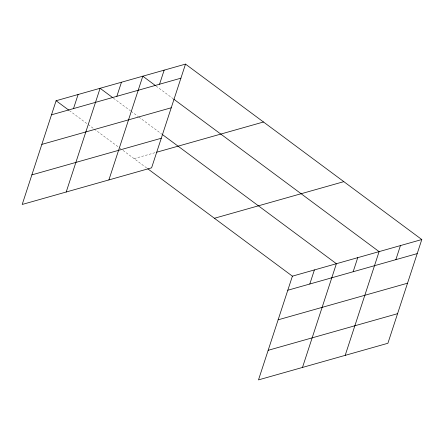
<?xml version="1.0" encoding="UTF-8"?>
<svg xmlns="http://www.w3.org/2000/svg" width="444" height="444" viewBox="0 0 444 444"><rect width="100%" height="100%" fill="white"/><g stroke="black" fill="none" stroke-linecap="round" stroke-linejoin="round"><path stroke-width="0.33" stroke-dasharray="2.22 1.67" d="M134.082 158.625L155.411 152.586M156.077 86.047L173.221 98.773M113.375 98.135L130.519 110.861M131.074 111.272L138.262 116.611M138.817 117.022L161.488 133.855M69.375 110.589L87.629 124.137M88.178 124.548L93.712 128.655M94.261 129.065L118.598 147.131M119.147 147.541L120.807 148.773M123.021 150.411L147.197 168.365"/><path stroke-width="0.67" d="M185.509 64.108L56.105 100.733L22.2 204.462L151.604 167.838L185.509 64.108L421.8 239.538L387.895 343.268L258.491 379.892L292.396 276.162L421.8 239.538M73.504 108.586L78.105 94.505M66.2 192.013L100.105 88.278L112.82 97.724M116.855 96.315L121.456 82.234M108.902 179.925L142.807 76.19L155.528 85.637M159.557 84.227L164.158 70.146M309.79 284.016L314.391 269.935M302.486 367.443L336.391 263.708L162.043 134.266M353.141 271.745L357.742 257.664M345.193 355.355L379.098 251.62L173.776 99.184M395.848 259.657L400.449 245.576M51.504 114.813L180.908 78.183M41.836 144.394L171.24 107.77M31.868 174.881L161.277 138.251M156.743 152.209L263.486 122M214.419 218.27L343.823 181.646M287.79 290.243L417.199 253.613M278.122 319.824L407.531 283.2M268.159 350.31L397.563 313.68M56.105 100.733L68.826 110.179M147.741 168.77L292.396 276.162"/></g></svg>
